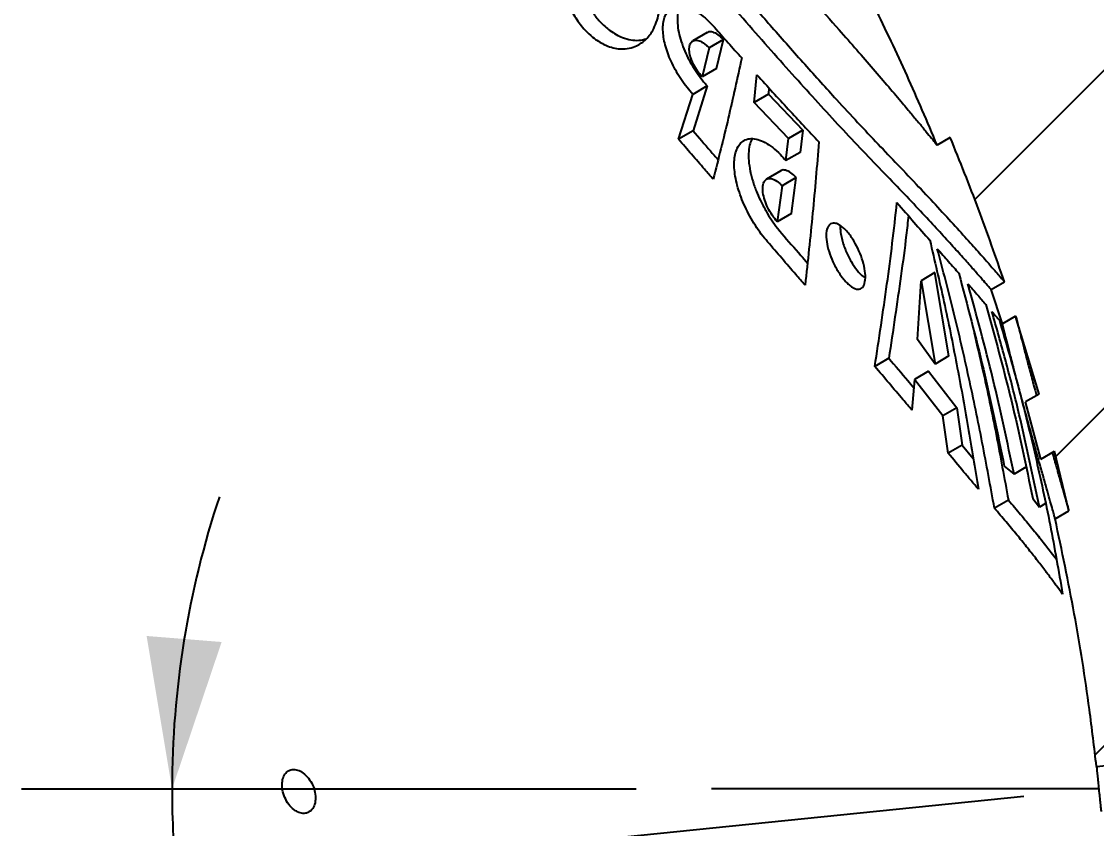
# Model space of a CAD drawing. Header units: millimetres. Extents: x 8 to 862, y 8 to 585.
# Drawn here: x 375.41 to 389.7, y 339.31 to 350.03 of the extents above; entities that cross this region are included whole.
import ezdxf

# ---------------------------------------------------------------- set-up
doc = ezdxf.new("R2010")
doc.units = ezdxf.units.MM
doc.linetypes.add('CENTERX2', pattern=[20.32, 12.7, -2.54, 2.54, -2.54])
for name, color, linetype in [('CENTERLINE', 4, 'CENTERX2'), ('DIMENSIONS', 2, 'Continuous'), ('HATCH', 3, 'Continuous')]:
    doc.layers.add(name, color=color, linetype=linetype)
doc.layers.add('OUTLINE', color=7, linetype='Continuous', lineweight=25)
doc.styles.add('SLDTEXTSTYLE0', font='TXT', dxfattribs={"width": 0.75})
doc.dimstyles.new('SLDDIMSTYLE3', dxfattribs={"dimtxt": 3.5, "dimasz": 2, "dimexe": 0, "dimexo": 0.0625, "dimgap": 0.875, "dimtad": 1, "dimrnd": 1e-09, "dimzin": 12, "dimdsep": 46, "dimtxsty": 'SLDTEXTSTYLE0', "dimsah": 1, "dimcen": 0.09, "dimadec": 0, "dimazin": 3, "dimtol": 1, "dimtp": 0.05, "dimtm": 0.05, "dimtfac": 1, "dimtofl": 0, "dimtmove": 0, "dimatfit": 3, "dimfxl": 0, "dimfrac": 2, "dimtolj": 1, "dimarcsym": 0})
doc.dimstyles.new('SLDDIMSTYLE7', dxfattribs={"dimtxt": 3.5, "dimasz": 2, "dimexe": 0, "dimexo": 0.0625, "dimgap": 0.875, "dimtad": 1, "dimdec": 4, "dimzin": 12, "dimdsep": 46, "dimtxsty": 'SLDTEXTSTYLE0', "dimsah": 1, "dimcen": 0.09, "dimadec": 0, "dimazin": 3, "dimtfac": 1, "dimtdec": 0, "dimtofl": 0, "dimtmove": 0, "dimatfit": 3, "dimfxl": 0, "dimfrac": 2, "dimtolj": 1, "dimtzin": 12, "dimarcsym": 0})

# ---------------------------------------------------------------- blocks, each defined once
blk = doc.blocks.new('_D_10')
at = {"layer": 'DIMENSIONS'}
for p, q in [((383.581, 339.833), (375.413, 339.833)), ((388.733, 339.733), (375.486, 338.389))]:
    blk.add_line(p, q, dxfattribs=at)
for start, end in [(161.6116, 180), (180, 185.7895), (185.7895, 235.0102)]:
    blk.add_arc((389.728, 339.833), 12.315, start, end, dxfattribs=at)
for points in [[(377.413, 339.833), (378.072, 341.787), (377.075, 341.867)], [(377.476, 338.591), (377.345, 336.534), (378.329, 336.714)]]:
    blk.add_solid(points, dxfattribs=at)
at = {"layer": 'DIMENSIONS', "insert": (382.62, 335.919), "char_height": 3.5, "attachment_point": 1, "rotation": 314.7627, "style": 'SLDTEXTSTYLE0'}
blk.add_mtext('6°', dxfattribs=at)
blk = doc.blocks.new('_D_30')
at = {"layer": 'DIMENSIONS'}
for p, q in [((435.589, 429.833), (473.701, 429.833)), ((471.701, 429.833), (471.701, 203.537)), ((389.228, 203.537), (473.701, 203.537))]:
    blk.add_line(p, q, dxfattribs=at)
for points in [[(471.701, 429.833), (471.201, 427.833), (472.201, 427.833)], [(471.701, 203.537), (472.201, 205.537), (471.201, 205.537)]]:
    blk.add_solid(points, dxfattribs=at)
at = {"layer": 'DIMENSIONS', "attachment_point": 1, "rotation": 90, "style": 'SLDTEXTSTYLE0'}
for s, insert, char_height in [('±0,05', (468.202, 319.189), 2.5), ('226,3', (467.19, 306.261), 3.5)]:
    blk.add_mtext(s, dxfattribs=dict(at, insert=insert, char_height=char_height))

msp = doc.modelspace()

# ---------------------------------------------------------------- hatches: boundary and pattern name
at = {"layer": 'HATCH'}
h = msp.add_hatch(dxfattribs=at)
h.set_pattern_fill('ANSI31', color=256, angle=3e-322, style=0)
edge = h.paths.add_edge_path(flags=0)
edge.add_line((387.57851, 348.39149), (387.7528, 348.49341))
edge.add_spline(control_points=[(387.7528, 348.49341), (388.01369, 347.86244), (388.25359, 347.2224), (388.47184, 346.57545)], knot_values=[0.01181358, 0.01181358, 0.01181358, 0.01181358, 0.01387009, 0.01387009, 0.01387009, 0.01387009], weights=[1, 1, 1, 1], degree=3, periodic=0)
edge.add_line((388.47184, 346.57545), (388.29552, 346.47235))
edge.add_spline(control_points=[(388.29552, 346.47235), (388.32387, 346.38792), (388.37432, 346.2355), (388.42359, 346.0826), (388.44528, 346.01447)], knot_values=[0.72043827, 0.72043827, 0.72043827, 0.72043827, 0.72793333, 0.73394423, 0.73394423, 0.73394423, 0.73394423], weights=[1, 1, 1, 1, 1], degree=3, periodic=0)
edge.add_line((388.44528, 346.01447), (388.6222, 346.11792))
edge.add_spline(control_points=[(388.6222, 346.11792), (388.73206, 345.77458), (388.8359, 345.42925), (388.93362, 345.08226)], knot_values=[0.00008492, 0.00008492, 0.00008492, 0.00008492, 0.00116529, 0.00116529, 0.00116529, 0.00116529], weights=[1, 1, 1, 1], degree=3, periodic=0)
edge.add_line((388.93362, 345.08226), (388.75518, 344.97792))
edge.add_spline(control_points=[(388.75518, 344.97792), (388.80646, 344.79465), (388.87492, 344.54088), (388.94006, 344.28636), (388.95777, 344.21609)], knot_values=[0.76424046, 0.76424046, 0.76424046, 0.76424046, 0.78022222, 0.78631122, 0.78631122, 0.78631122, 0.78631122], weights=[1, 1, 1, 1, 1], degree=3, periodic=0)
edge.add_line((388.95777, 344.21609), (389.13748, 344.32117))
edge.add_spline(control_points=[(389.13748, 344.32117), (389.2044, 344.05785), (389.26782, 343.79362), (389.32772, 343.52862)], knot_values=[0.00195312, 0.00195312, 0.00195312, 0.00195312, 0.00276813, 0.00276813, 0.00276813, 0.00276813], weights=[1, 1, 1, 1], degree=3, periodic=0)
edge.add_line((389.32772, 343.52862), (389.14655, 343.42268))
edge.add_spline(control_points=[(389.14655, 343.42268), (389.25634, 342.93221), (389.35379, 342.44001), (389.51343, 341.51544), (389.60451, 340.91016), (389.67716, 340.30467), (389.69642, 340.13174)], knot_values=[0.80916932, 0.80916932, 0.80916932, 0.80916932, 0.85146667, 0.85146667, 0.8886, 0.90344337, 0.90344337, 0.90344337, 0.90344337], weights=[1, 1, 1, 1, 1, 1, 1], degree=3, periodic=0)
edge.add_line((389.69642, 340.13174), (398.95884, 341.07086))
edge.add_line((398.95884, 341.07086), (398.95884, 345.73044))
edge.add_line((398.95884, 345.73044), (393.13819, 370.94245))
edge.add_line((393.13819, 370.94245), (377.03037, 361.64337))
edge.add_spline(control_points=[(377.03037, 361.64337), (377.3089, 361.44563), (377.8146, 361.07328), (378.2936, 360.69787), (378.51203, 360.52182)], knot_values=[0.18405615, 0.18405615, 0.18405615, 0.18405615, 0.2084625, 0.2298468, 0.2298468, 0.2298468, 0.2298468], weights=[1, 1, 1, 1, 1], degree=3, periodic=0)
edge.add_line((378.51203, 360.52182), (378.69665, 360.62977))
edge.add_spline(control_points=[(378.69665, 360.62977), (379.05108, 360.34264), (379.39917, 360.04749), (379.74054, 359.74495)], knot_values=[0.00017341, 0.00017341, 0.00017341, 0.00017341, 0.00154169, 0.00154169, 0.00154169, 0.00154169], weights=[1, 1, 1, 1], degree=3, periodic=0)
edge.add_line((379.74054, 359.74495), (379.55881, 359.63868))
edge.add_spline(control_points=[(379.55881, 359.63868), (379.917, 359.32258), (380.26157, 359.00383), (380.59397, 358.68212)], knot_values=[0.26534504, 0.26534504, 0.26534504, 0.26534504, 0.30317597, 0.30317597, 0.30317597, 0.30317597], weights=[1, 1, 1, 1], degree=3, periodic=0)
edge.add_line((380.59397, 358.68212), (380.77319, 358.78692))
edge.add_spline(control_points=[(380.77319, 358.78692), (383.27308, 356.35841), (385.38177, 353.45662), (386.9218, 350.33005)], knot_values=[0.00007158, 0.00007158, 0.00007158, 0.00007158, 0.01052736, 0.01052736, 0.01052736, 0.01052736], weights=[1, 1, 1, 1], degree=3, periodic=0)
edge.add_line((386.9218, 350.33005), (386.74871, 350.22884))
edge.add_spline(control_points=[(386.74871, 350.22884), (387.04296, 349.63074), (387.32036, 349.01744), (387.57851, 348.39149)], knot_values=[0.60521987, 0.60521987, 0.60521987, 0.60521987, 0.66272875, 0.66272875, 0.66272875, 0.66272875], weights=[1, 1, 1, 1], degree=3, periodic=0)
h = msp.add_hatch(dxfattribs=at)
h.set_pattern_fill('ANSI31', color=256, angle=3e-322, style=0)
edge = h.paths.add_edge_path(flags=0)
edge.add_line((388.78384, 230.23593), (388.78384, 229.26922))
edge.add_line((388.78384, 229.26922), (388.68385, 229.26923))
edge.add_line((388.68385, 229.26923), (388.68384, 225.47994))
edge.add_line((388.68384, 225.47994), (388.78384, 225.47994))
edge.add_line((388.78384, 225.47994), (388.78384, 224.54337))
edge.add_line((388.78384, 224.54337), (388.68384, 224.54337))
edge.add_line((388.68384, 224.54337), (388.68384, 224.53726))
edge.add_arc((391.18384, 224.53726), 2.5, 180, 223.602819)
edge.add_arc((388.03384, 221.53726), 1.85, 0, 43.602819, ccw=False)
edge.add_line((389.88384, 221.53726), (389.88384, 216.03726))
edge.add_arc((341.88384, 216.03726), 48, 350.267436, 360, ccw=False)
edge.add_line((389.193, 207.92288), (389.37641, 207.46682))
edge.add_arc((388.54141, 207.13101), 0.9, -43.521978, 21.908132, ccw=False)
edge.add_line((389.19401, 206.51124), (388.8555, 206.1548))
edge.add_arc((341.88384, 216.03726), 48, 344.905213, 348.118718, ccw=False)
edge.add_line((388.22766, 203.53726), (398.95884, 199.63143))
edge.add_line((398.95884, 199.63143), (398.95884, 340.46779))
edge.add_line((398.95884, 340.46779), (389.75694, 339.5348))
edge.add_spline(control_points=[(389.75694, 339.5348), (389.7625, 339.47405), (389.77646, 339.31619), (389.81624, 338.82264), (389.86746, 337.9568), (389.88384, 337.1877), (389.88384, 336.75441)], knot_values=[0.92052043, 0.92052043, 0.92052043, 0.92052043, 0.92573333, 0.93406667, 0.96286667, 1, 1, 1, 1], weights=[1, 1, 1, 1, 1, 1, 1], degree=3, periodic=0)
edge.add_line((389.88384, 336.75441), (389.88384, 331.85461))
edge.add_arc((384.88384, 331.85461), 5, 342.540912, 360, ccw=False)
edge.add_line((389.6535, 330.35448), (389.62205, 330.25448))
edge.add_arc((392.48384, 329.35441), 3, 162.540912, 180)
edge.add_line((389.48384, 329.35441), (389.48384, 236.23726))
edge.add_arc((387.77134, 236.23726), 1.7125, 320.033787, 360, ccw=False)
edge.add_arc((390.39634, 234.03726), 1.7125, 140.033787, 180)
edge.add_line((388.68384, 234.03726), (388.68384, 233.83726))
edge.add_line((388.68384, 233.83726), (388.78384, 233.83726))
edge.add_line((388.78384, 233.83726), (388.78384, 230.496))
edge.add_line((388.78384, 230.496), (388.68384, 230.496))
edge.add_line((388.68384, 230.496), (388.68384, 230.23593))
edge.add_line((388.68384, 230.23592), (388.78384, 230.23592))

# ---------------------------------------------------------------- linework, layer by layer
at = {"layer": 'CENTERLINE'}
msp.add_line((389.72815, 339.83342), (384.58053, 339.83342), dxfattribs=at)
at = {"layer": 'OUTLINE'}
for p, q in [((384.52229, 349.88625), (384.33143, 349.77465)), ((384.54976, 349.68163), (384.45674, 349.29933)), ((384.73973, 349.79272), (384.54976, 349.68163)), ((384.64752, 349.41088), (384.73973, 349.79272)), ((384.64752, 349.41088), (384.45674, 349.29933)), ((385.14768, 348.9565), (385.18345, 349.3261)), ((384.52549, 349.17662), (384.334, 349.06465)), ((384.52549, 349.17662), (384.3352, 348.5816)), ((385.34423, 349.15009), (385.33628, 349.06678)), ((384.14241, 348.46887), (384.334, 349.06465)), ((385.33628, 349.06678), (385.14768, 348.9565)), ((385.60479, 348.47872), (385.14768, 348.9565)), ((385.33628, 349.06678), (385.79229, 348.58836)), ((384.3352, 348.5816), (384.14241, 348.46887)), ((385.79229, 348.58836), (385.60479, 348.47872)), ((385.79229, 348.58836), (385.75781, 348.2947)), ((385.56991, 348.18482), (385.60479, 348.47872)), ((387.7528, 348.49341), (387.57851, 348.39149)), ((385.75781, 348.2947), (385.56991, 348.18482)), ((385.50096, 348.04826), (385.31175, 347.93762)), ((385.70795, 347.95829), (385.51956, 347.84814)), ((385.6433, 347.48328), (385.70795, 347.95829)), ((385.51956, 347.84814), (385.45431, 347.37276)), ((385.6433, 347.48328), (385.45431, 347.37276)), ((387.55027, 346.69667), (387.36624, 346.58906)), ((387.73528, 345.5889), (387.55027, 346.69667)), ((387.31704, 345.80573), (387.36624, 346.58906)), ((387.36624, 346.58906), (387.55078, 345.48102)), ((388.29551, 346.47235), (388.47184, 346.57545)), ((388.44528, 346.01447), (388.29551, 346.47235)), ((388.6222, 346.11792), (388.44528, 346.01447)), ((388.93362, 345.08226), (388.6222, 346.11792)), ((387.55078, 345.48102), (387.31704, 345.80573)), ((386.93791, 345.55757), (386.75157, 345.44861)), ((387.73528, 345.5889), (387.55078, 345.48102)), ((387.4628, 345.38443), (387.2776, 345.27614)), ((387.4628, 345.38443), (387.84009, 344.89938)), ((387.2776, 345.27614), (387.24421, 344.86732)), ((387.65532, 344.79134), (387.2776, 345.27614)), ((388.93362, 345.08226), (388.75518, 344.97792)), ((388.95777, 344.21609), (388.75518, 344.97792)), ((387.84009, 344.89938), (387.65532, 344.79134)), ((387.84009, 344.89938), (387.91108, 344.40253)), ((387.72612, 344.29438), (387.65532, 344.79134)), ((387.91108, 344.40253), (387.72612, 344.29438)), ((387.91108, 344.40253), (388.05926, 344.22583)), ((388.95777, 344.21609), (389.13748, 344.32117)), ((389.32772, 343.52862), (389.13748, 344.32117)), ((388.47125, 344.12269), (388.60078, 344.01762)), ((388.75853, 344.10986), (388.60078, 344.01762)), ((388.52497, 343.6737), (388.34022, 343.56567)), ((388.84983, 343.69332), (388.93727, 343.58104)), ((389.01878, 343.62871), (388.93727, 343.58104)), ((389.14655, 343.42268), (389.32772, 343.52862)), ((389.69642, 340.13174), (398.95884, 341.07086))]:
    msp.add_line(p, q, dxfattribs=at)
for points, knots in [([(379.39474, 358.18242), (379.47516, 358.04495), (379.63605, 357.76989), (379.89036, 357.34529), (380.1563, 356.91068), (380.43505, 356.4668), (380.72596, 356.01541), (381.02838, 355.55836), (381.34202, 355.09712), (381.66614, 354.63297), (382.00012, 354.16695), (382.34332, 353.70034), (382.69466, 353.23424), (383.05882, 352.76218), (383.43487, 352.28563), (383.82138, 351.80624), (384.21189, 351.33146), (384.6046, 350.86283), (384.99752, 350.40223), (385.40456, 349.93318), (385.82213, 349.46077), (386.2008, 349.04069), (386.5245, 348.69017), (386.79614, 348.40165), (387.06949, 348.11572), (387.33687, 347.83459), (387.59302, 347.55997), (387.82285, 347.30944), (388.02157, 347.08915), (388.18536, 346.90477), (388.30053, 346.77341), (388.37825, 346.68403), (388.42799, 346.62646), (388.46417, 346.58438), (388.46909, 346.57865), (388.47184, 346.57545)], [0, 0, 0, 0, 0.02879277, 0.0576084, 0.0864037, 0.11596258, 0.14554225, 0.1751028, 0.20534842, 0.2356144, 0.26586126, 0.29683292, 0.32782493, 0.35879703, 0.392011, 0.42524973, 0.45846256, 0.492668, 0.5269022, 0.56110351, 0.60053138, 0.63995567, 0.66692516, 0.69391527, 0.72088031, 0.75185412, 0.78282484, 0.81462512, 0.84642165, 0.8774474, 0.90847002, 0.92994302, 0.95144001, 0.9729115, 1, 1, 1, 1]), ([(388.29551, 346.47235), (388.29304, 346.47523), (388.28808, 346.48098), (388.24802, 346.52729), (388.18334, 346.60166), (388.09159, 346.70628), (387.9744, 346.83856), (387.83166, 346.99779), (387.66384, 347.18248), (387.46677, 347.39626), (387.24093, 347.63737), (386.98468, 347.90653), (386.70522, 348.19543), (386.4127, 348.50242), (386.11389, 348.82514), (385.80914, 349.15964), (385.49371, 349.51157), (385.16844, 349.87976), (384.83457, 350.26329), (384.44226, 350.72068), (383.99079, 351.25701), (383.47833, 351.88089), (382.96365, 352.52508), (382.49418, 353.13109), (382.07501, 353.68877), (381.70527, 354.1942), (381.33994, 354.70791), (380.98084, 355.22862), (380.62929, 355.75433), (380.3037, 356.25665), (380.00345, 356.73381), (379.72618, 357.18631), (379.45823, 357.63423), (379.28854, 357.92521), (379.20369, 358.0707)], [0, 0, 0, 0, 0.02538613, 0.05077269, 0.07685316, 0.10293478, 0.12913968, 0.15534615, 0.18217787, 0.20901147, 0.23801791, 0.26702685, 0.29662274, 0.32622134, 0.35482496, 0.38345425, 0.41206202, 0.44148889, 0.47093786, 0.50036755, 0.54396081, 0.58755601, 0.63211076, 0.67666579, 0.70989409, 0.74314717, 0.77637408, 0.81058924, 0.84483322, 0.87904596, 0.90909425, 0.93914196, 0.96957149, 1, 1, 1, 1]), ([(379.62594, 357.99743), (379.7581, 357.82102), (380.02255, 357.46803), (380.42904, 356.93078), (380.84592, 356.38602), (381.27351, 355.83526), (381.71039, 355.28036), (382.14864, 354.73169), (382.58697, 354.19086), (383.02396, 353.6592), (383.4654, 353.12956), (383.90971, 352.60386), (384.35484, 352.08461), (384.77904, 351.59724), (385.18052, 351.1429), (385.56192, 350.72017), (385.93111, 350.31229), (386.248, 349.9561), (386.51389, 349.6534), (386.73542, 349.39813), (386.93899, 349.1605), (387.10717, 348.96173), (387.24164, 348.80111), (387.34804, 348.67294), (387.43683, 348.56517), (387.51209, 348.47321), (387.56727, 348.40536), (387.57474, 348.39614), (387.57851, 348.39149)], [0, 0, 0, 0, 0.0445916, 0.08922302, 0.13382093, 0.1797004, 0.22561476, 0.2714956, 0.31650448, 0.36154507, 0.40655108, 0.45291438, 0.49931734, 0.54566916, 0.58716362, 0.62865381, 0.67099938, 0.71333542, 0.74414161, 0.77494366, 0.80649536, 0.83804023, 0.86218741, 0.88633165, 0.91112455, 0.9359145, 0.96771993, 1, 1, 1, 1]), ([(382.90164, 349.91886), (382.87959, 349.94403), (382.83549, 349.99437), (382.77681, 350.07959), (382.72656, 350.16783), (382.68012, 350.26762), (382.64136, 350.37641), (382.60735, 350.51237), (382.5889, 350.6592), (382.59098, 350.81202), (382.61211, 350.95105), (382.65076, 351.07509), (382.70509, 351.18345), (382.77407, 351.27539), (382.85815, 351.34829), (382.95235, 351.39643), (383.0545, 351.42033), (383.15468, 351.41908), (383.25445, 351.39631), (383.3411, 351.35977), (383.42144, 351.31102), (383.48928, 351.25888), (383.55307, 351.1986), (383.6114, 351.13334), (383.66596, 351.06076), (383.73086, 350.95936), (383.79061, 350.83881), (383.83827, 350.70813), (383.87441, 350.57212), (383.89619, 350.42609), (383.89877, 350.27539), (383.88287, 350.13902), (383.84996, 350.01774), (383.7932, 349.89348), (383.70366, 349.77819), (383.58545, 349.70203), (383.46298, 349.66881), (383.35677, 349.66715), (383.2518, 349.68793), (383.16184, 349.7221), (383.07771, 349.76912), (382.99315, 349.82822), (382.93496, 349.88585), (382.90164, 349.91886)], [0, 0, 0, 0, 0.014079143, 0.028161137, 0.042151433, 0.056158398, 0.075314922, 0.094506495, 0.124763706, 0.155081406, 0.186934375, 0.218902628, 0.250797628, 0.283913179, 0.317109768, 0.350192336, 0.37901937, 0.407812411, 0.429317286, 0.450784071, 0.465612636, 0.480421912, 0.492906702, 0.505383374, 0.517888621, 0.530399006, 0.554700573, 0.573910218, 0.593155492, 0.623156549, 0.65321638, 0.684366903, 0.71563043, 0.746821801, 0.795336066, 0.843814975, 0.874687162, 0.90552083, 0.927329025, 0.949100849, 0.964356374, 0.97959112, 1, 1, 1, 1]), ([(382.98888, 351.40104), (382.97788, 351.39076), (382.9449, 351.35993), (382.89955, 351.29345), (382.85284, 351.20305), (382.81408, 351.08883), (382.78809, 350.94735), (382.78467, 350.79393), (382.80129, 350.64636), (382.828, 350.52607), (382.86539, 350.41223), (382.9062, 350.31664), (382.95366, 350.2276), (383.01394, 350.1318), (383.06606, 350.07077), (383.09782, 350.03358)], [0, 0, 0, 0, 0.04625789, 0.13870084, 0.23384056, 0.32896826, 0.44971196, 0.57277836, 0.65025905, 0.72922304, 0.78447889, 0.84101243, 0.88482428, 0.92981594, 1, 1, 1, 1]), ([(384.334, 349.06465), (384.3077, 349.09481), (384.25511, 349.15511), (384.18105, 349.25777), (384.11369, 349.36635), (384.05533, 349.47787), (384.00792, 349.58879), (383.97147, 349.69729), (383.94715, 349.80113), (383.93464, 349.90055), (383.93551, 349.99154), (383.95025, 350.07439), (383.97986, 350.1435), (384.02535, 350.19771), (384.08603, 350.23152), (384.16153, 350.24283), (384.24905, 350.22846), (384.34462, 350.18893), (384.44449, 350.12441), (384.53672, 350.04695), (384.59419, 349.98495), (384.61861, 349.95861)], [0, 0, 0, 0, 0.0470332, 0.094053, 0.14114272, 0.18823207, 0.23443848, 0.28065753, 0.32822689, 0.37581276, 0.4271739, 0.47855254, 0.53501089, 0.5914813, 0.65243273, 0.71338045, 0.77570822, 0.83800701, 0.89717917, 0.95631221, 1, 1, 1, 1]), ([(384.16894, 350.23756), (384.16338, 350.22863), (384.14386, 350.19729), (384.12888, 350.12167), (384.12571, 350.01368), (384.1421, 349.89406), (384.17602, 349.76766), (384.22288, 349.6436), (384.28152, 349.5224), (384.34694, 349.40962), (384.41901, 349.30461), (384.47932, 349.22833), (384.51539, 349.18794), (384.52549, 349.17662)], [0, 0, 0, 0, 0.04737815, 0.16623074, 0.28070975, 0.39511254, 0.49869752, 0.60223199, 0.69543985, 0.78864117, 0.87709756, 0.96557187, 1, 1, 1, 1]), ([(387.57851, 348.39149), (387.44786, 348.70097), (387.18643, 349.32027), (386.89467, 349.92587), (386.74871, 350.22884)], [0, 0, 0, 0, 0.49972619, 1, 1, 1, 1]), ([(383.09782, 350.03358), (383.11943, 350.01146), (383.16333, 349.96654), (383.23693, 349.90787), (383.31605, 349.85751), (383.4109, 349.81342), (383.51263, 349.78631), (383.62051, 349.7777), (383.68113, 349.79495), (383.71248, 349.80387)], [0, 0, 0, 0, 0.093716363, 0.190406186, 0.309855661, 0.432694594, 0.6141313, 0.800449325, 1, 1, 1, 1]), ([(384.61861, 349.95861), (384.67961, 349.88957), (384.77113, 349.78599), (384.89234, 349.64995), (384.95268, 349.58255), (384.98285, 349.54885)], [0, 0, 0, 0, 0.49979519, 0.74987087, 1, 1, 1, 1]), ([(384.73973, 349.79272), (384.71571, 349.81591), (384.66774, 349.86222), (384.59914, 349.89452), (384.54875, 349.90275), (384.5302, 349.88654), (384.52485, 349.88186)], [0, 0, 0, 0, 0.28545989, 0.57012165, 0.87598702, 1, 1, 1, 1]), ([(384.45674, 349.29933), (384.43547, 349.32357), (384.39289, 349.37209), (384.33963, 349.46234), (384.3022, 349.55315), (384.28355, 349.63856), (384.28565, 349.71246), (384.31119, 349.76691), (384.36126, 349.7915), (384.43157, 349.77711), (384.49893, 349.7332), (384.53787, 349.69369), (384.54976, 349.68163)], [0, 0, 0, 0, 0.09401858, 0.18815999, 0.28020045, 0.37433, 0.47531517, 0.58587396, 0.70540489, 0.82880481, 0.94775613, 1, 1, 1, 1]), ([(384.98285, 349.54885), (384.92465, 349.28206), (384.80825, 348.7484), (384.67173, 348.20743), (384.60346, 347.93692)], [0, 0, 0, 0, 0.49993787, 1, 1, 1, 1]), ([(385.18345, 349.3261), (385.32342, 349.17223), (385.53369, 348.94109), (385.80648, 348.64688), (385.94033, 348.50425), (386.0073, 348.43289)], [0, 0, 0, 0, 0.49873963, 0.74920958, 1, 1, 1, 1]), ([(384.3352, 348.5816), (384.41227, 348.4922), (384.52346, 348.36321), (384.63367, 348.23561), (384.66749, 348.19646)], [0, 0, 0, 0, 0.69314698, 1, 1, 1, 1]), ([(384.60346, 347.93692), (384.56532, 347.98086), (384.46996, 348.09075), (384.31638, 348.26786), (384.2004, 348.40186), (384.14241, 348.46887)], [0, 0, 0, 0, 0.24990675, 0.62488621, 1, 1, 1, 1]), ([(385.32617, 347.10454), (385.29817, 347.13834), (385.24219, 347.20591), (385.16254, 347.32199), (385.0894, 347.4454), (385.0251, 347.57305), (384.97182, 347.70098), (384.92977, 347.82719), (384.90041, 347.94884), (384.88356, 348.06598), (384.88103, 348.17386), (384.8933, 348.2726), (384.92157, 348.35577), (384.96665, 348.42192), (385.02797, 348.46486), (385.10474, 348.48216), (385.1942, 348.47029), (385.29186, 348.43), (385.39406, 348.36142), (385.48754, 348.27872), (385.54569, 348.21242), (385.56991, 348.18482)], [0, 0, 0, 0, 0.04750472, 0.09499886, 0.14254351, 0.19008955, 0.23702408, 0.28396977, 0.33239401, 0.38083477, 0.43290058, 0.48498394, 0.54176884, 0.59856385, 0.65926592, 0.71996116, 0.781407, 0.84282291, 0.90076798, 0.95867808, 1, 1, 1, 1]), ([(385.12303, 348.47509), (385.11275, 348.45558), (385.08866, 348.40988), (385.07231, 348.31084), (385.07248, 348.18548), (385.09246, 348.04753), (385.13081, 347.90184), (385.18276, 347.75849), (385.24701, 347.61851), (385.31828, 347.48837), (385.39619, 347.36773), (385.46275, 347.27812), (385.50317, 347.23034), (385.51578, 347.21542)], [0, 0, 0, 0, 0.08292221, 0.19429087, 0.30276802, 0.41118166, 0.51063767, 0.61004849, 0.70024466, 0.79043296, 0.87583393, 0.96124747, 1, 1, 1, 1]), ([(386.0073, 348.43289), (385.9814, 348.11729), (385.9296, 347.48604), (385.85917, 346.84849), (385.82395, 346.52968)], [0, 0, 0, 0, 0.499952183, 1, 1, 1, 1]), ([(388.47184, 346.57545), (388.36005, 346.89793), (388.13636, 347.54324), (387.8807, 348.17657), (387.7528, 348.49341)], [0, 0, 0, 0, 0.49972327, 1, 1, 1, 1]), ([(385.45431, 347.37276), (385.43156, 347.39981), (385.38603, 347.45392), (385.32743, 347.55717), (385.28461, 347.66293), (385.26111, 347.76432), (385.25959, 347.85356), (385.2831, 347.92098), (385.33277, 347.95429), (385.40408, 347.94305), (385.47107, 347.89838), (385.50931, 347.85876), (385.51956, 347.84814)], [0, 0, 0, 0, 0.095476904, 0.191046161, 0.285057645, 0.381526413, 0.484698321, 0.596795446, 0.716770596, 0.839398508, 0.956956082, 1, 1, 1, 1]), ([(385.70795, 347.95829), (385.68272, 347.98283), (385.63232, 348.03184), (385.56328, 348.05957), (385.51774, 348.06461), (385.50364, 348.04799), (385.50214, 348.04623)], [0, 0, 0, 0, 0.31356331, 0.62632204, 0.9604384, 1, 1, 1, 1]), ([(386.75157, 345.44861), (386.80666, 345.81374), (386.88931, 346.3615), (386.98576, 347.08696), (387.02527, 347.44654), (387.04503, 347.62633)], [0, 0, 0, 0, 0.49993364, 0.74997089, 1, 1, 1, 1]), ([(387.04503, 347.62633), (387.12156, 347.53867), (387.27505, 347.36286), (387.41221, 347.2063), (387.48099, 347.12779)], [0, 0, 0, 0, 0.49860494, 1, 1, 1, 1]), ([(387.19715, 347.45218), (387.18785, 347.36632), (387.15909, 347.10088), (387.07389, 346.46973), (386.99231, 345.92246), (386.93791, 345.55757)], [0, 0, 0, 0, 0.13744934, 0.42489464, 1, 1, 1, 1]), ([(386.16331, 347.34325), (386.18502, 347.34975), (386.21764, 347.35951), (386.27496, 347.33506), (386.32009, 347.30461), (386.36647, 347.2613), (386.42493, 347.1932), (386.49272, 347.08953), (386.55814, 346.95155), (386.60411, 346.8119), (386.62766, 346.6798), (386.6248, 346.56756), (386.59767, 346.50415), (386.5612, 346.47836), (386.52698, 346.47277), (386.48707, 346.48218), (386.44359, 346.50544), (386.39767, 346.5421), (386.33786, 346.60339), (386.26564, 346.70149), (386.19249, 346.83724), (386.13851, 346.97686), (386.10686, 347.11119), (386.10177, 347.22906), (386.12246, 347.30908), (386.1515, 347.33337), (386.16331, 347.34325)], [0, 0, 0, 0, 0.05767922, 0.08670281, 0.11571248, 0.14302193, 0.17032171, 0.22039304, 0.26819844, 0.31637705, 0.36705849, 0.42141214, 0.47928693, 0.50926235, 0.53923182, 0.56878986, 0.59833609, 0.62625431, 0.65416068, 0.70573293, 0.75442947, 0.80241604, 0.8519121, 0.90461017, 0.96120623, 1, 1, 1, 1]), ([(386.29364, 347.32053), (386.29287, 347.30706), (386.29099, 347.27425), (386.29831, 347.21091), (386.31356, 347.13644), (386.33699, 347.05864), (386.37491, 346.95926), (386.43458, 346.84026), (386.51501, 346.72395), (386.58032, 346.65037), (386.6131, 346.6312), (386.62148, 346.62629)], [0, 0, 0, 0, 0.06884063, 0.16776913, 0.26665475, 0.35885458, 0.45102355, 0.62066456, 0.7824585, 0.94437574, 1, 1, 1, 1]), ([(385.82395, 346.52968), (385.78312, 346.57693), (385.68101, 346.69508), (385.51539, 346.88636), (385.38925, 347.0318), (385.32617, 347.10454)], [0, 0, 0, 0, 0.24985031, 0.62482723, 1, 1, 1, 1]), ([(385.51578, 347.21542), (385.59961, 347.11839), (385.71358, 346.98648), (385.82537, 346.85682), (385.85493, 346.82253)], [0, 0, 0, 0, 0.735586215, 1, 1, 1, 1]), ([(387.48099, 347.12779), (387.5453, 346.85508), (387.67392, 346.30964), (387.83988, 345.48316), (387.99118, 344.6524), (388.08175, 344.09569), (388.12704, 343.81734)], [0, 0, 0, 0, 0.24980627, 0.49961757, 0.74980699, 1, 1, 1, 1]), ([(387.58103, 347.01355), (387.63177, 346.95559), (387.73344, 346.83944), (387.8222, 346.73776), (387.86666, 346.68682)], [0, 0, 0, 0, 0.49906207, 1, 1, 1, 1]), ([(388.34022, 343.56567), (388.28772, 343.85555), (388.18272, 344.4353), (388.00341, 345.30011), (387.80615, 346.16068), (387.65607, 346.72927), (387.58103, 347.01355)], [0, 0, 0, 0, 0.249788154, 0.499568802, 0.749786565, 1, 1, 1, 1]), ([(387.86666, 346.68682), (387.97964, 346.26317), (388.20575, 345.41528), (388.38271, 344.55375), (388.47125, 344.12269)], [0, 0, 0, 0, 0.49965924, 1, 1, 1, 1]), ([(387.98798, 346.54755), (388.03279, 346.49598), (388.12268, 346.39254), (388.1916, 346.31275), (388.22615, 346.27274)], [0, 0, 0, 0, 0.49861341, 1, 1, 1, 1]), ([(388.60078, 344.01762), (388.51099, 344.44239), (388.33129, 345.29252), (388.10247, 346.12902), (387.98798, 346.54755)], [0, 0, 0, 0, 0.49966375, 1, 1, 1, 1]), ([(388.22615, 346.27274), (388.34376, 345.84699), (388.57919, 344.99477), (388.75957, 344.12738), (388.84983, 343.69332)], [0, 0, 0, 0, 0.499573179, 1, 1, 1, 1]), ([(388.93727, 343.58104), (388.84595, 344.01754), (388.70888, 344.67268), (388.48898, 345.53664), (388.36716, 345.9654), (388.30625, 346.17978)], [0, 0, 0, 0, 0.499540431, 0.749770645, 1, 1, 1, 1]), ([(388.30625, 346.17978), (388.32683, 346.15582), (388.36808, 346.1078), (388.39367, 346.07787), (388.40648, 346.06287)], [0, 0, 0, 0, 0.49901164, 1, 1, 1, 1]), ([(388.6222, 346.11792), (388.62422, 346.11106), (388.62828, 346.09734), (388.64161, 346.04669), (388.66227, 345.96611), (388.69223, 345.84843), (388.7294, 345.70313), (388.77344, 345.53275), (388.82388, 345.34089), (388.86641, 345.18087), (388.89235, 345.08548), (388.89877, 345.06188)], [0, 0, 0, 0, 0.095434127, 0.190872184, 0.315143051, 0.439434082, 0.566187047, 0.692960543, 0.824810784, 0.956671884, 1, 1, 1, 1]), ([(388.40648, 346.06287), (388.49329, 345.76471), (388.66691, 345.1684), (388.88865, 344.26101), (389.08528, 343.3458), (389.19259, 342.72941), (389.24624, 342.42121)], [0, 0, 0, 0, 0.2495106, 0.49902403, 0.7495092, 1, 1, 1, 1]), ([(389.14655, 343.42268), (389.14494, 343.4293), (389.14172, 343.44255), (389.12881, 343.49031), (389.10725, 343.56787), (389.07457, 343.68379), (389.03384, 343.82754), (388.98608, 343.99604), (388.93263, 344.18542), (388.87466, 344.39223), (388.8143, 344.61002), (388.753, 344.83419), (388.69317, 345.05666), (388.63643, 345.27127), (388.58487, 345.46984), (388.53991, 345.6456), (388.50282, 345.7922), (388.47432, 345.90506), (388.45475, 345.98101), (388.4475, 346.00765), (388.44531, 346.01436), (388.44528, 346.01447)], [0, 0, 0, 0, 0.03963531, 0.0792717, 0.13399993, 0.18873462, 0.24419034, 0.29965396, 0.35668202, 0.41371654, 0.47237773, 0.53104255, 0.59082254, 0.65059906, 0.71040417, 0.77019879, 0.82860393, 0.88699603, 0.94303508, 0.99906703, 1, 1, 1, 1]), ([(388.06905, 345.89727), (388.10754, 345.73465), (388.21382, 345.28568), (388.36589, 344.54429), (388.47194, 343.9639), (388.52497, 343.6737)], [0, 0, 0, 0, 0.22114134, 0.61056616, 1, 1, 1, 1]), ([(386.93791, 345.55757), (387.02209, 345.45832), (387.13414, 345.32619), (387.24187, 345.19856), (387.26867, 345.1668)], [0, 0, 0, 0, 0.751188151, 1, 1, 1, 1]), ([(387.24421, 344.86732), (387.20444, 344.91442), (387.10499, 345.03221), (386.94147, 345.22532), (386.81489, 345.37416), (386.75157, 345.44861)], [0, 0, 0, 0, 0.24984577, 0.62474946, 1, 1, 1, 1]), ([(388.12704, 343.81734), (388.09496, 343.85541), (388.03079, 343.93155), (387.89883, 344.08859), (387.79513, 344.21214), (387.72612, 344.29438)], [0, 0, 0, 0, 0.25062891, 0.50125968, 1, 1, 1, 1]), ([(389.10879, 344.3044), (389.11368, 344.28707), (389.13842, 344.19935), (389.17915, 344.0565), (389.22814, 343.88474), (389.26852, 343.74304), (389.2991, 343.63483), (389.32, 343.55947), (389.32515, 343.5389), (389.32772, 343.52862)], [0, 0, 0, 0, 0.04058835, 0.20547175, 0.37032935, 0.53100895, 0.69166829, 0.84584043, 1, 1, 1, 1]), ([(388.52497, 343.6737), (388.58028, 343.60886), (388.69102, 343.47904), (388.84008, 343.29842), (388.97572, 343.12981), (389.08297, 342.99326), (389.13989, 342.9187), (389.16137, 342.89055)], [0, 0, 0, 0, 0.21682231, 0.43410234, 0.65093391, 0.86826029, 1, 1, 1, 1]), ([(389.24624, 342.42121), (389.22404, 342.45208), (389.17958, 342.51389), (389.09544, 342.6282), (388.99828, 342.75736), (388.88924, 342.89892), (388.76949, 343.05046), (388.63971, 343.2109), (388.49725, 343.38139), (388.39257, 343.50425), (388.34022, 343.56567)], [0, 0, 0, 0, 0.12864379, 0.25761467, 0.38625671, 0.51521104, 0.63592702, 0.75664392, 0.87832016, 1, 1, 1, 1]), ([(389.69642, 340.13174), (389.66625, 340.38465), (389.58531, 341.06315), (389.41207, 342.16287), (389.23511, 343.00249), (389.14655, 343.42268)], [0, 0, 0, 0, 0.228907435, 0.614110318, 1, 1, 1, 1]), ([(379.07753, 339.52975), (379.10206, 339.52053), (379.15111, 339.50208), (379.2199, 339.51502), (379.27531, 339.55706), (379.31151, 339.62632), (379.32412, 339.71516), (379.31088, 339.81465), (379.27232, 339.91361), (379.21257, 339.99993), (379.13935, 340.06263), (379.0624, 340.0945), (378.99096, 340.09326), (378.93218, 340.06052), (378.89125, 339.99993), (378.87224, 339.9169), (378.87787, 339.81943), (378.90848, 339.71828), (378.96099, 339.62676), (379.02097, 339.5627), (379.06178, 339.53893), (379.07753, 339.52975)], [0, 0, 0, 0, 0.05227216, 0.10454874, 0.1567733, 0.20941581, 0.26288793, 0.31736339, 0.37263547, 0.42807515, 0.48282195, 0.53626171, 0.58846265, 0.64017727, 0.69237911, 0.74576317, 0.80041998, 0.85582775, 0.91115333, 0.96570459, 1, 1, 1, 1]), ([(389.69642, 340.13174), (389.69658, 340.13015), (389.69697, 340.12626), (389.70068, 340.08911), (389.70753, 340.0208), (389.71661, 339.93082), (389.72683, 339.82997), (389.73705, 339.7295), (389.74613, 339.6406), (389.75294, 339.57393), (389.75646, 339.53952), (389.75681, 339.53611), (389.75694, 339.5348)], [0, 0, 0, 0, 0.0740356, 0.1813817, 0.2887296, 0.39607804, 0.50342398, 0.61077126, 0.71811879, 0.82546461, 0.93281277, 1, 1, 1, 1])]:
    msp.add_open_spline(points, degree=3, knots=knots, dxfattribs=at)

# ---------------------------------------------------------------- dimensions: what is measured, and where the dimension line sits
at = {"layer": 'DIMENSIONS'}
dim = msp.add_linear_dim(base=(471.70139, 203.53726), p1=(434.58919, 429.83342), p2=(388.22766, 203.53726), angle=90, dimstyle='SLDDIMSTYLE3', dxfattribs=at)
dim.commit()
dim.dimension.update_dxf_attribs({"geometry": '_D_30', "text_midpoint": (471.70139, 316.68534), "dimtype": 160})
dim = msp.add_angular_dim_2l(base=(377.4286, 339.21148), line1=((389.72815, 339.83342), (384.58053, 339.83342)), line2=((397.87337, 340.65927), (389.72815, 339.83342)), dimstyle='SLDDIMSTYLE7', dxfattribs=at)
dim.commit()
dim.dimension.update_dxf_attribs({"geometry": '_D_10', "text_midpoint": (380.98395, 331.16134), "dimtype": 162})

doc.saveas('drawing.dxf')
